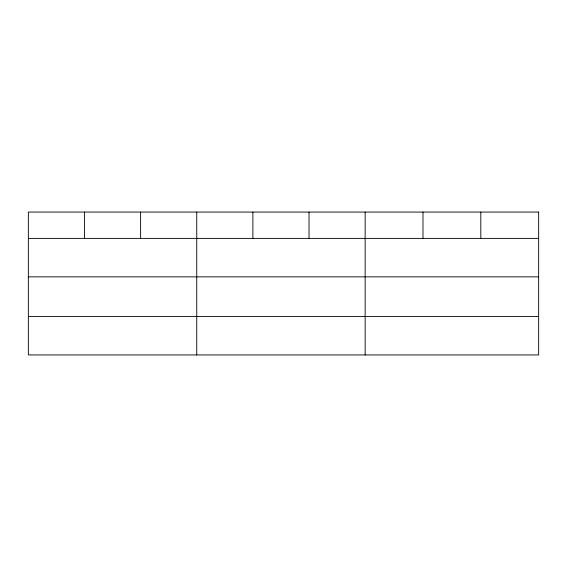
<?xml version="1.0" encoding="UTF-8"?>
<svg xmlns="http://www.w3.org/2000/svg" width="567" height="567" viewBox="0 0 567 567"><rect width="100%" height="100%" fill="white"/><g stroke="black" fill="none" stroke-linecap="round" stroke-linejoin="round"><path stroke-width="0.85" d="M28.35 238.388L538.65 238.388M28.35 276.852L538.65 276.852M28.35 316.478L538.65 316.478M480.816 212.058L480.816 238.388M422.982 212.058L422.982 238.388M365.148 212.058L365.148 354.942M309.015 212.058L309.015 238.388M252.882 212.058L252.882 238.388M196.749 212.058L196.749 354.942M140.616 212.058L140.616 238.388M84.483 212.058L84.483 238.388M538.65 212.058L28.35 212.058L28.35 354.942L538.65 354.942L538.65 212.058"/></g></svg>
